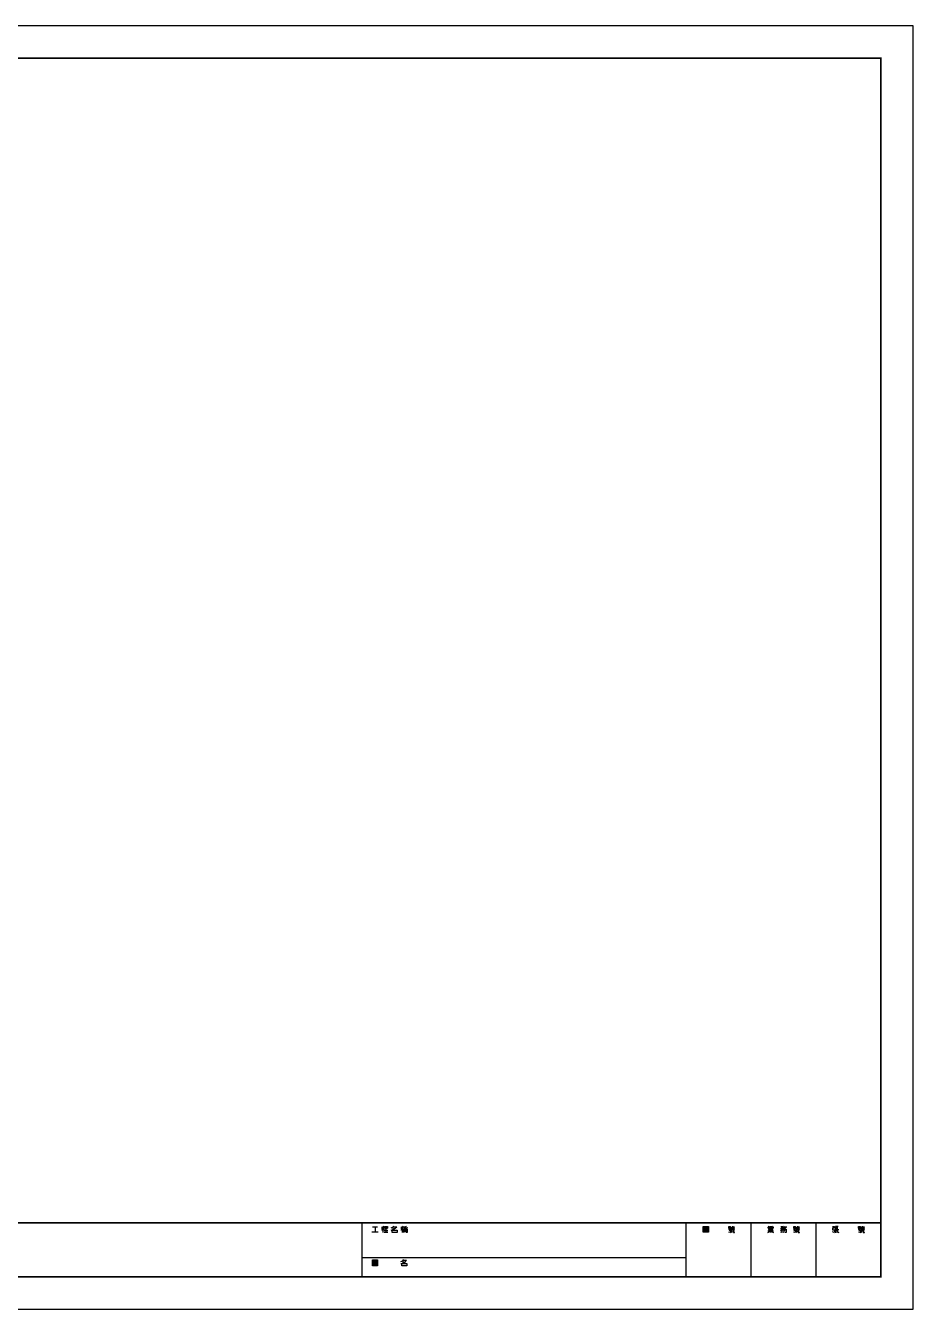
# Model space of a CAD drawing. Header units: centimetres. Extents: x 0 to 841, y 0 to 594.
# Drawn here: x 430 to 841, y 0 to 594 of the extents above; entities that cross this region are included whole.
import ezdxf

# ---------------------------------------------------------------- set-up
doc = ezdxf.new("R2010")
doc.units = ezdxf.units.CM
doc.header["$LTSCALE"] = 1.8
doc.layers.get('0').update_dxf_attribs({"linetype": 'CONTINUOUS'})
doc.layers.add('輪廓', color=7, linetype='CONTINUOUS')

msp = doc.modelspace()

# ---------------------------------------------------------------- linework, layer by layer
for p, q in [((841, 594), (0, 594)), ((841, 0), (841, 594)), ((15, 40), (826, 40)), ((586, 15), (586, 40)), ((590.5, 35.8), (593.5, 35.8)), ((590.8, 38.2), (593.2, 38.2)), ((592, 38.2), (592, 35.8)), ((595.6, 37.5), (595, 36.4)), ((595, 37.5), (596.05, 37.5)), ((595.6, 38.2), (595.6, 35.5)), ((595.6, 37.3), (596.05, 36.7)), ((596.2, 36.55), (598, 36.55)), ((596.2, 35.65), (598, 35.65)), ((596.35, 38.35), (597.7, 38.35)), ((596.35, 37.6), (596.35, 38.35)), ((597.7, 37.6), (596.35, 37.6)), ((597, 37.25), (597, 35.65)), ((597.7, 38.35), (597.7, 37.6)), ((599.95, 36.7), (602.25, 36.7)), ((599.95, 35.6), (599.95, 36.7)), ((599.99, 37.9), (600.68, 37.13)), ((600.39, 38.2), (602.05, 38.2)), ((602.25, 36.7), (602.25, 35.6)), ((604, 37.5), (605.05, 37.5)), ((604.6, 37.5), (604, 36.4)), ((604.6, 38.2), (604.6, 35.5)), ((604.6, 37.3), (605.05, 36.7)), ((605.1, 35.95), (607, 35.95)), ((605.25, 37.95), (605.6, 37.35)), ((605.3, 35.5), (605.3, 37.3)), ((605.3, 37.3), (606.8, 37.3)), ((605.3, 36.7), (606.8, 36.7)), ((605.95, 38.1), (606.3, 37.45)), ((606.05, 37.4), (606.05, 35.95)), ((606.9, 38.05), (606.5, 37.45)), ((606.8, 37.3), (606.8, 35.5)), ((736, 15), (736, 40)), ((743.8, 38.35), (746.2, 38.35)), ((743.8, 35.65), (743.8, 38.35)), ((743.8, 37.3), (746.2, 37.3)), ((746.2, 35.65), (743.8, 35.65)), ((744.1, 37), (745.9, 37)), ((744.1, 35.95), (744.1, 37)), ((745.9, 35.95), (744.1, 35.95)), ((744.4, 38.05), (745.6, 38.05)), ((744.4, 37.6), (744.4, 38.05)), ((745.6, 37.6), (744.4, 37.6)), ((744.55, 36.7), (745.45, 36.7)), ((744.55, 36.25), (744.55, 36.7)), ((745.45, 36.25), (744.55, 36.25)), ((745, 37.6), (745, 37.3)), ((745.45, 36.7), (745.45, 36.25)), ((745.6, 38.05), (745.6, 37.6)), ((745.9, 37), (745.9, 35.95)), ((746.2, 38.35), (746.2, 35.65)), ((755.5, 37.3), (756.7, 37.3)), ((756.2, 35.5), (755.6, 35.75)), ((755.7, 38.3), (756.5, 38.3)), ((755.7, 37.6), (755.7, 38.3)), ((756.5, 37.6), (755.7, 37.6)), ((755.8, 37.3), (755.8, 36.7)), ((755.8, 36.7), (756.4, 36.7)), ((756.4, 35.95), (756.2, 35.5)), ((756.4, 36.7), (756.4, 35.95)), ((756.5, 38.3), (756.5, 37.6)), ((758.35, 37.65), (756.8, 37.65)), ((756.8, 37.65), (756.8, 36.1)), ((756.8, 37.2), (758.2, 37.2)), ((757.4, 38.5), (757.4, 36.75)), ((757.4, 38.15), (758.35, 38.15)), ((757.4, 36.75), (758.35, 36.75)), ((757.8, 36.55), (757.8, 35.6)), ((758.35, 37.35), (758.35, 37.65)), ((758.35, 36.75), (758.35, 37)), ((758.35, 35.6), (758.35, 35.9)), ((766, 15), (766, 40)), ((773.5, 37.8), (776.5, 37.8)), ((773.65, 36.35), (776.35, 36.35)), ((773.8, 37.25), (776.2, 37.25)), ((773.9, 38.5), (774.4, 37.8)), ((773.95, 36.8), (776.05, 36.8)), ((774.25, 37.8), (774.65, 37.25)), ((774.7, 38.5), (774.7, 37.8)), ((775, 37.25), (775, 35.5)), ((775.3, 38.5), (775.3, 37.8)), ((775.75, 37.8), (775.35, 37.25)), ((776.1, 38.5), (775.6, 37.8)), ((780.25, 37.4), (779.5, 36.2)), ((779.5, 37.4), (780.7, 37.4)), ((780.25, 35.5), (779.6, 35.7)), ((779.65, 38.3), (780.7, 38.3)), ((779.8, 37.85), (780.4, 37.4)), ((780.7, 38.3), (780.16, 37.58)), ((780.25, 37.4), (780.25, 35.5)), ((780.7, 37.4), (780.5, 36.8)), ((781.3, 38.5), (780.7, 37.6)), ((780.7, 36.85), (782.2, 36.85)), ((781.1, 38.2), (782.45, 38.2)), ((782.2, 36.85), (782.2, 35.5)), ((785.5, 37.3), (786.7, 37.3)), ((786.2, 35.5), (785.6, 35.75)), ((785.7, 38.3), (786.5, 38.3)), ((785.7, 37.6), (785.7, 38.3)), ((786.5, 37.6), (785.7, 37.6)), ((785.8, 37.3), (785.8, 36.7)), ((785.8, 36.7), (786.4, 36.7)), ((786.4, 35.95), (786.2, 35.5)), ((786.4, 36.7), (786.4, 35.95)), ((786.5, 38.3), (786.5, 37.6)), ((788.35, 37.65), (786.8, 37.65)), ((786.8, 37.65), (786.8, 36.1)), ((786.8, 37.2), (788.2, 37.2)), ((787.4, 38.5), (787.4, 36.75)), ((787.4, 38.15), (788.35, 38.15)), ((787.4, 36.75), (788.35, 36.75)), ((787.8, 36.55), (787.8, 35.6)), ((788.35, 37.35), (788.35, 37.65)), ((788.35, 36.75), (788.35, 37)), ((788.35, 35.6), (788.35, 35.9)), ((796, 15), (796, 40)), ((803.65, 38.35), (804.55, 38.35)), ((804.55, 37.6), (803.65, 37.6)), ((803.65, 37.6), (803.65, 36.85)), ((803.65, 36.85), (804.55, 36.85)), ((804.35, 35.5), (803.65, 35.8)), ((804.55, 35.85), (804.35, 35.5)), ((804.55, 38.35), (804.55, 37.6)), ((804.55, 36.85), (804.55, 35.85)), ((804.7, 37), (806.5, 37)), ((804.7, 35.5), (805.85, 35.8)), ((806.2, 38.35), (805, 38.35)), ((805, 38.35), (805, 35.58)), ((805, 37.9), (806.1, 37.9)), ((805, 37.45), (806.1, 37.45)), ((806.3, 36.75), (805.65, 36.36)), ((815.5, 37.3), (816.7, 37.3)), ((816.2, 35.5), (815.6, 35.75)), ((815.7, 38.3), (816.5, 38.3)), ((815.7, 37.6), (815.7, 38.3)), ((816.5, 37.6), (815.7, 37.6)), ((815.8, 37.3), (815.8, 36.7)), ((815.8, 36.7), (816.4, 36.7)), ((816.4, 35.95), (816.2, 35.5)), ((816.4, 36.7), (816.4, 35.95)), ((816.5, 38.3), (816.5, 37.6)), ((818.35, 37.65), (816.8, 37.65)), ((816.8, 37.65), (816.8, 36.1)), ((816.8, 37.2), (818.2, 37.2)), ((817.4, 38.5), (817.4, 36.75)), ((817.4, 38.15), (818.35, 38.15)), ((817.4, 36.75), (818.35, 36.75)), ((817.8, 36.55), (817.8, 35.6)), ((818.35, 37.35), (818.35, 37.65)), ((818.35, 36.75), (818.35, 37)), ((818.35, 35.6), (818.35, 35.9)), ((602.25, 35.6), (599.95, 35.6)), ((606.8, 35.5), (606.4, 35.6)), ((757.8, 35.6), (758.35, 35.6)), ((782.2, 35.5), (781.6, 35.6)), ((787.8, 35.6), (788.35, 35.6)), ((817.8, 35.6), (818.35, 35.6)), ((586, 24), (736, 24)), ((590.8, 22.85), (593.2, 22.85)), ((590.8, 20.15), (590.8, 22.85)), ((590.8, 21.8), (593.2, 21.8)), ((593.2, 20.15), (590.8, 20.15)), ((591.1, 21.5), (592.9, 21.5)), ((591.1, 20.45), (591.1, 21.5)), ((592.9, 20.45), (591.1, 20.45)), ((591.4, 22.55), (592.6, 22.55)), ((591.4, 22.1), (591.4, 22.55)), ((592.6, 22.1), (591.4, 22.1)), ((591.55, 21.2), (592.45, 21.2)), ((591.55, 20.75), (591.55, 21.2)), ((592.45, 20.75), (591.55, 20.75)), ((592, 22.1), (592, 21.8)), ((592.45, 21.2), (592.45, 20.75)), ((592.6, 22.55), (592.6, 22.1)), ((592.9, 21.5), (592.9, 20.45)), ((593.2, 22.85), (593.2, 20.15)), ((604.45, 21.2), (606.75, 21.2)), ((604.45, 20.1), (604.45, 21.2)), ((606.75, 20.1), (604.45, 20.1)), ((604.49, 22.4), (605.18, 21.63)), ((604.89, 22.7), (606.55, 22.7)), ((606.75, 21.2), (606.75, 20.1)), ((0, 0), (841, 0))]:
    msp.add_line(p, q)
for centre, radius, start, end in [((594.75, 39.75), 1.77, 278.1301, 315), ((595.84, 42.64), 5.52, 275.32957, 289.72804), ((598.14, 40.84), 3.47, 293.06888, 317.55354), ((598.86, 40.71), 4.06, 279.11028, 321.82081), ((603.75, 39.75), 1.77, 278.1301, 315), ((605.2, 40.56), 2.46, 268.7649, 303.12589), ((755.96, 36.19), 0.839, 305.29961, 354.18752), ((755.43, 36.52), 1.88, 327.1265, 0.98271), ((772.69, 38.52), 3.17, 287.60333, 316.78814), ((777.31, 38.52), 3.17, 223.21186, 252.39667), ((780.2, 39.16), 2.21, 282.95479, 334.36483), ((779.66, 37.03), 1.84, 306.28746, 2.07056), ((782.67, 38.82), 1.84, 204.66118, 261.59902), ((785.96, 36.19), 0.839, 305.29961, 354.18752), ((785.43, 36.52), 1.88, 327.1265, 0.98271), ((807.69, 37.52), 2.35, 192.90828, 239.59939), ((815.96, 36.19), 0.839, 305.29961, 354.18752), ((815.43, 36.52), 1.88, 327.1265, 0.98271), ((602.64, 25.34), 3.47, 293.06888, 317.55354), ((603.36, 25.21), 4.06, 279.11028, 321.82081)]:
    msp.add_arc(centre, radius, start, end)
at = {"layer": '輪廓', "const_width": 0.7}
msp.add_lwpolyline([(15, 15), (826, 15), (826, 579), (15, 579)], close=True, dxfattribs=at)
msp.add_lwpolyline([(15, 40), (826, 40)], dxfattribs=at)

doc.saveas('drawing.dxf')
